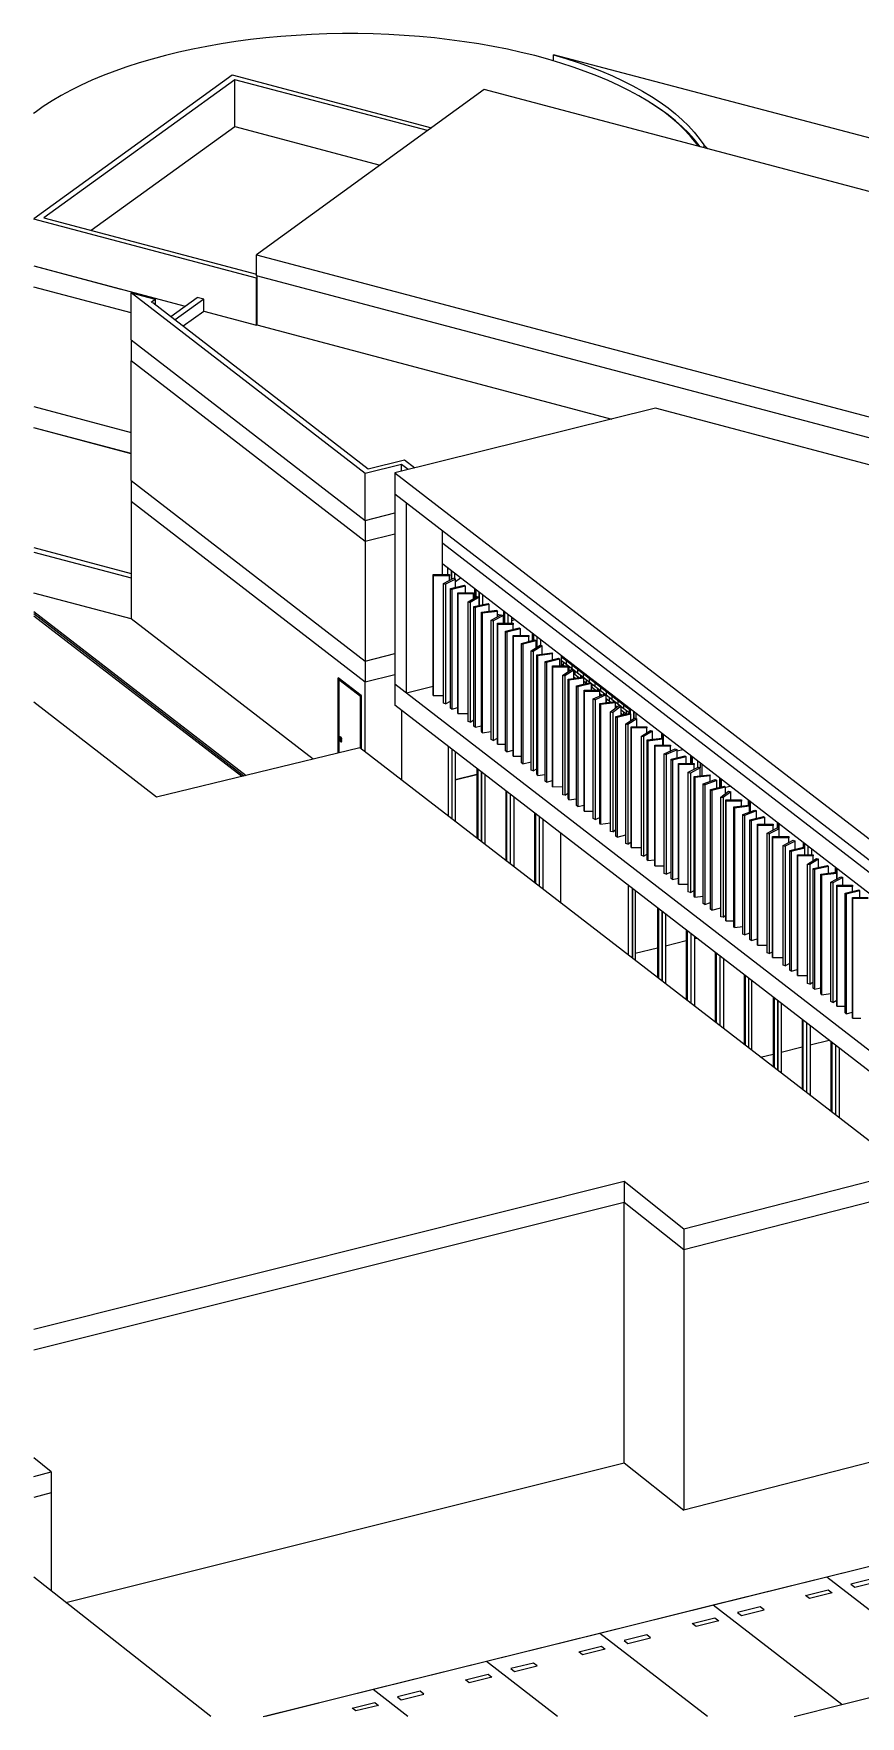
# Model space of a CAD drawing. Header units: metres. Extents: x 40 to 358, y -13 to 19.
# Drawn here: x 40.35 to 56.21, y -13.27 to 18.99 of the extents above; entities that cross this region are included whole.
import ezdxf

# ---------------------------------------------------------------- set-up
doc = ezdxf.new("R2010")
doc.units = ezdxf.units.M
for name, color, linetype, lineweight in [('A-BRND', 11, 'Continuous', 5), ('A-MURO', 113, 'Continuous', 9), ('A-MURO-ACHU', 111, 'Continuous', 9), ('A-PISO', 51, 'Continuous', 9), ('A-PUER', 31, 'Continuous', 5), ('A-PUER-MARC', 31, 'Continuous', 5), ('A-VENT-CORT', 52, 'Continuous', 5), ('A-VENT-CORT-MARC', 51, 'Continuous', 5), ('C-PARQ', 70, 'Continuous', 5)]:
    doc.layers.add(name, color=color, linetype=linetype, lineweight=lineweight)
pattern_1 = [(322.346, (50.516, 4.733), (-8.3e-05, 0.0670074), []), (90, (50.516, 4.733), (-0.055, 0.11), [0.067, -0.067])]

# ---------------------------------------------------------------- blocks, each defined once
blk = doc.blocks.new('Puerta-Batiente-HojaLisa - 800x2200-1043135-Axonometria')
at = {"layer": 'A-PUER'}
blk.add_line((53.621, 4.54), (53.709, 4.562), dxfattribs=at)
at = {"layer": 'A-PUER-MARC'}
for p, q in [((53.089, 4.921), (53.089, 5.041)), ((53.139, 5.003), (53.139, 4.913)), ((53.173, 4.765), (53.173, 4.976))]:
    blk.add_line(p, q, dxfattribs=at)
blk = doc.blocks.new('Panel de sistema - Vidrio-10-V1-Axonometria')
at = {"layer": 'A-VENT-CORT'}
for p, q in [((51.835, 2.602), (51.835, 1.265)), ((51.843, 1.258), (51.843, 2.595))]:
    blk.add_line(p, q, dxfattribs=at)
blk = doc.blocks.new('Panel de sistema - Vidrio-10-V2-Axonometria')
at = {"layer": 'A-VENT-CORT'}
for p, q in [((52.402, 2.164), (52.402, 0.827)), ((52.411, 0.82), (52.411, 2.157))]:
    blk.add_line(p, q, dxfattribs=at)
blk = doc.blocks.new('Panel de sistema - Vidrio-10-V3-Axonometria')
at = {"layer": 'A-VENT-CORT'}
blk.add_line((54.066, 0.88), (54.066, -0.457), dxfattribs=at)
blk = doc.blocks.new('Panel de sistema - Vidrio-10-V7-Axonometria')
at = {"layer": 'A-VENT-CORT'}
for p, q in [((55.756, 2.984), (55.756, 2.89)), ((55.764, 2.788), (55.764, 2.977))]:
    blk.add_line(p, q, dxfattribs=at)
blk = doc.blocks.new('Panel de sistema - Vidrio-10-V8-Axonometria')
at = {"layer": 'A-VENT-CORT'}
for p, q in [((55.201, 3.412), (55.201, 3.245)), ((55.21, 3.245), (55.21, 3.405)), ((55.731, 2.91), (55.731, 3.003)), ((55.74, 2.996), (55.74, 2.911))]:
    blk.add_line(p, q, dxfattribs=at)
blk = doc.blocks.new('Panel de sistema - Vidrio-10-V9-Axonometria')
at = {"layer": 'A-VENT-CORT'}
for p, q in [((54.646, 3.84), (54.646, 3.748)), ((54.655, 3.594), (54.655, 3.833))]:
    blk.add_line(p, q, dxfattribs=at)
blk = doc.blocks.new('Panel de sistema - Vidrio-10-V10-Axonometria')
at = {"layer": 'A-VENT-CORT'}
for p, q in [((54.091, 4.268), (54.091, 4.07)), ((54.1, 4.073), (54.1, 4.261)), ((54.621, 3.757), (54.621, 3.859)), ((54.63, 3.852), (54.63, 3.753))]:
    blk.add_line(p, q, dxfattribs=at)
blk = doc.blocks.new('Panel de sistema - Vidrio-10-V11-Axonometria')
at = {"layer": 'A-VENT-CORT'}
for p, q in [((53.536, 4.696), (53.536, 4.547)), ((53.545, 4.549), (53.545, 4.689)), ((54.066, 4.197), (54.066, 4.287)), ((54.075, 4.28), (54.075, 4.188))]:
    blk.add_line(p, q, dxfattribs=at)
blk = doc.blocks.new('Panel de sistema - Vidrio-10-V12-Axonometria')
at = {"layer": 'A-VENT-CORT'}
for p, q in [((52.981, 5.124), (52.981, 4.998)), ((52.99, 4.998), (52.99, 5.117)), ((53.512, 4.541), (53.512, 4.715)), ((53.52, 4.708), (53.52, 4.543))]:
    blk.add_line(p, q, dxfattribs=at)
blk = doc.blocks.new('Panel de sistema - Vidrio-10-V13-Axonometria')
at = {"layer": 'A-VENT-CORT'}
for p, q in [((52.426, 5.552), (52.426, 5.348)), ((52.435, 5.348), (52.435, 5.546)), ((52.957, 4.998), (52.957, 5.141)), ((52.965, 5.137), (52.965, 4.998))]:
    blk.add_line(p, q, dxfattribs=at)
blk = doc.blocks.new('Panel de sistema - Vidrio-10-V14-Axonometria')
at = {"layer": 'A-VENT-CORT'}
for p, q in [((51.859, 5.99), (51.859, 5.852)), ((51.868, 5.857), (51.868, 5.983)), ((52.402, 5.481), (52.402, 5.571)), ((52.411, 5.565), (52.411, 5.476))]:
    blk.add_line(p, q, dxfattribs=at)
blk = doc.blocks.new('Panel de sistema - Vidrio-10-V15-Axonometria')
at = {"layer": 'A-VENT-CORT'}
for p, q in [((50.002, 7.423), (50.002, 7.225)), ((50.01, 7.231), (50.01, 7.417))]:
    blk.add_line(p, q, dxfattribs=at)
blk = doc.blocks.new('Panel de sistema - Vidrio-10-V16-Axonometria')
at = {"layer": 'A-VENT-CORT'}
for p, q in [((49.447, 7.851), (49.447, 7.684)), ((49.456, 7.684), (49.456, 7.845))]:
    blk.add_line(p, q, dxfattribs=at)
blk = doc.blocks.new('Panel de sistema - Vidrio-10-V17-Axonometria')
at = {"layer": 'A-VENT-CORT'}
for p, q in [((48.892, 8.28), (48.892, 8.19)), ((48.901, 8.027), (48.901, 8.273))]:
    blk.add_line(p, q, dxfattribs=at)
blk = doc.blocks.new('Panel de sistema - Vidrio-10-1542333-Axonometria')
at = {"layer": 'A-VENT-CORT'}
for p, q in [((48.362, 8.689), (48.362, 8.523)), ((48.37, 8.528), (48.37, 8.682))]:
    blk.add_line(p, q, dxfattribs=at)
blk = doc.blocks.new('Railing - 25-1046997-Axonometria')
at = {"layer": 'A-BRND'}
for p, q in [((48.428, 8.624), (48.428, 8.637)), ((48.437, 8.631), (48.428, 8.624))]:
    blk.add_line(p, q, dxfattribs=at)
blk = doc.blocks.new('Railing - Railing-1175595-Axonometria')
blk.add_blockref('Railing - 25-1046997-Axonometria', (0, 0))
blk = doc.blocks.new('Parqueadero-Sencillo - 2500x5000-Residentes-1254317-Axonometria')
at = {"layer": 'C-PARQ'}
for p, q in [((46.865, -12.761), (44.799, -13.274)), ((47.528, -13.274), (46.865, -12.761)), ((46.459, -13.114), (46.894, -13.006)), ((46.533, -13.171), (46.459, -13.114)), ((46.968, -13.063), (46.533, -13.171)), ((46.894, -13.006), (46.968, -13.063))]:
    blk.add_line(p, q, dxfattribs=at)
blk = doc.blocks.new('Parqueadero-Sencillo - 2500x5000-Residentes-V104-Axonometria')
at = {"layer": 'C-PARQ'}
for p, q in [((49.039, -12.222), (46.865, -12.761)), ((50.402, -13.274), (49.039, -12.222)), ((48.633, -12.574), (49.068, -12.466)), ((48.707, -12.631), (48.633, -12.574)), ((49.142, -12.523), (48.707, -12.631)), ((49.068, -12.466), (49.142, -12.523)), ((47.528, -13.274), (46.865, -12.761)), ((47.764, -12.79), (47.329, -12.898)), ((47.329, -12.898), (47.403, -12.955)), ((47.403, -12.955), (47.838, -12.847)), ((47.838, -12.847), (47.764, -12.79))]:
    blk.add_line(p, q, dxfattribs=at)
blk = doc.blocks.new('Parqueadero-Sencillo - 2500x5000-Residentes-V105-Axonometria')
at = {"layer": 'C-PARQ'}
for p, q in [((51.214, -11.683), (49.039, -12.222)), ((50.808, -12.035), (51.243, -11.927)), ((53.276, -13.274), (51.214, -11.683)), ((51.243, -11.927), (51.317, -11.984)), ((50.402, -13.274), (49.039, -12.222)), ((49.938, -12.251), (49.503, -12.358)), ((50.012, -12.308), (49.938, -12.251)), ((50.882, -12.092), (50.808, -12.035)), ((51.317, -11.984), (50.882, -12.092)), ((49.503, -12.358), (49.577, -12.415)), ((49.577, -12.415), (50.012, -12.308))]:
    blk.add_line(p, q, dxfattribs=at)
blk = doc.blocks.new('Parqueadero-Sencillo - 2500x5000-Residentes-V106-Axonometria')
at = {"layer": 'C-PARQ'}
for p, q in [((53.389, -11.143), (51.214, -11.683)), ((55.855, -13.046), (53.389, -11.143)), ((52.983, -11.495), (53.418, -11.387)), ((53.057, -11.552), (52.983, -11.495)), ((53.492, -11.445), (53.057, -11.552)), ((53.418, -11.387), (53.492, -11.445)), ((53.276, -13.274), (51.214, -11.683)), ((52.113, -11.711), (51.678, -11.819)), ((51.678, -11.819), (51.752, -11.876)), ((51.752, -11.876), (52.187, -11.768)), ((52.187, -11.768), (52.113, -11.711)), ((54.937, -13.274), (55.855, -13.046))]:
    blk.add_line(p, q, dxfattribs=at)
blk = doc.blocks.new('Parqueadero-Sencillo - 2500x5000-Residentes-V107-Axonometria')
at = {"layer": 'C-PARQ'}
for p, q in [((55.564, -10.604), (53.389, -11.143)), ((58.03, -12.507), (55.564, -10.604)), ((55.158, -10.956), (55.593, -10.848)), ((55.232, -11.013), (55.158, -10.956)), ((55.667, -10.905), (55.232, -11.013)), ((55.593, -10.848), (55.667, -10.905)), ((55.855, -13.046), (53.389, -11.143)), ((54.288, -11.172), (53.853, -11.28)), ((53.853, -11.28), (53.927, -11.337)), ((53.927, -11.337), (54.362, -11.229)), ((54.362, -11.229), (54.288, -11.172)), ((55.855, -13.046), (58.03, -12.507))]:
    blk.add_line(p, q, dxfattribs=at)
blk = doc.blocks.new('Parqueadero-Sencillo - 2500x5000-Residentes-V108-Axonometria')
at = {"layer": 'C-PARQ'}
for p, q in [((57.738, -10.064), (55.564, -10.604)), ((57.333, -10.416), (57.767, -10.309)), ((60.199, -11.963), (57.738, -10.064)), ((57.767, -10.309), (57.841, -10.366)), ((58.03, -12.507), (55.564, -10.604)), ((56.463, -10.632), (56.028, -10.74)), ((56.537, -10.689), (56.463, -10.632)), ((57.407, -10.474), (57.333, -10.416)), ((57.841, -10.366), (57.407, -10.474)), ((56.028, -10.74), (56.102, -10.797)), ((56.102, -10.797), (56.537, -10.689)), ((58.03, -12.507), (60.204, -11.967))]:
    blk.add_line(p, q, dxfattribs=at)
blk = doc.blocks.new('Montante rectangular - 50x150-1351317-Axonometria')
at = {"layer": 'A-VENT-CORT-MARC'}
for p, q in [((48.806, 8.346), (48.806, 8.168)), ((48.831, 8.327), (48.831, 8.184)), ((48.962, 8.226), (48.962, 8.039))]:
    blk.add_line(p, q, dxfattribs=at)
blk = doc.blocks.new('Montante rectangular - 50x150-V160-Axonometria')
at = {"layer": 'A-VENT-CORT-MARC'}
for p, q in [((49.361, 7.917), (49.361, 7.684)), ((49.386, 7.898), (49.386, 7.684)), ((49.516, 7.798), (49.516, 7.684))]:
    blk.add_line(p, q, dxfattribs=at)
blk = doc.blocks.new('Montante rectangular - 50x150-V161-Axonometria')
at = {"layer": 'A-VENT-CORT-MARC'}
for p, q in [((49.916, 7.489), (49.916, 7.352)), ((49.941, 7.47), (49.941, 7.358)), ((50.071, 7.37), (50.071, 7.265))]:
    blk.add_line(p, q, dxfattribs=at)
blk = doc.blocks.new('Montante rectangular - 50x150-1633746-Axonometria')
at = {"layer": 'A-VENT-CORT-MARC'}
for p, q in [((48.851, 4.904), (48.851, 3.567)), ((48.876, 3.547), (48.876, 4.885)), ((49.007, 4.784), (49.007, 3.447))]:
    blk.add_line(p, q, dxfattribs=at)
blk = doc.blocks.new('Montante rectangular - 50x150-V162-Axonometria')
at = {"layer": 'A-VENT-CORT-MARC'}
for p, q in [((55.115, 3.478), (55.14, 3.459)), ((55.115, 3.478), (55.115, 3.391)), ((55.14, 3.459), (55.14, 3.376)), ((55.27, 3.358), (55.27, 3.245))]:
    blk.add_line(p, q, dxfattribs=at)
blk = doc.blocks.new('Montante rectangular - 50x150-V163-Axonometria')
at = {"layer": 'A-VENT-CORT-MARC'}
for p, q in [((53.981, 0.946), (53.981, -0.391)), ((54.006, -0.41), (54.006, 0.927))]:
    blk.add_line(p, q, dxfattribs=at)
blk = doc.blocks.new('Panel de sistema - Vidrio-10-1633763-Axonometria')
at = {"layer": 'A-VENT-CORT'}
for p, q in [((50.047, 3.981), (50.047, 2.644)), ((50.055, 2.638), (50.055, 3.975))]:
    blk.add_line(p, q, dxfattribs=at)
blk = doc.blocks.new('Puerta-Batiente-HojaLisa - 900x2200-V208-Axonometria')
at = {"layer": 'A-PUER'}
for p, q in [((46.206, 6.605), (46.206, 5.466)), ((46.622, 6.284), (46.206, 6.605)), ((46.622, 5.287), (46.622, 6.284)), ((46.206, 5.451), (46.206, 5.2))]:
    blk.add_line(p, q, dxfattribs=at)
at = {"layer": 'A-PUER-MARC'}
for p, q in [((46.192, 6.641), (46.192, 5.197)), ((46.636, 6.298), (46.192, 6.641)), ((46.206, 5.466), (46.206, 6.605)), ((46.206, 6.605), (46.622, 6.284)), ((46.622, 6.284), (46.622, 5.287)), ((46.636, 5.276), (46.636, 6.298)), ((46.206, 5.2), (46.206, 5.451))]:
    blk.add_line(p, q, dxfattribs=at)
blk = doc.blocks.new('Manija-Horizontal-SinCerradura - 120-V209-Axonometria')
at = {"layer": 'A-PUER'}
for p, q in [((46.232, 5.487), (46.206, 5.48)), ((46.234, 5.508), (46.227, 5.506)), ((46.196, 5.454), (46.248, 5.414)), ((46.261, 5.43), (46.209, 5.47)), ((46.212, 5.461), (46.237, 5.467)), ((46.242, 5.448), (46.249, 5.45))]:
    blk.add_line(p, q, dxfattribs=at)
for points in [[(46.249, 5.466, 0), (46.249, 5.473, 0), (46.247, 5.481, 0), (46.245, 5.488, 0), (46.242, 5.495, 0), (46.238, 5.5, 0), (46.234, 5.504, 0), (46.231, 5.506, 0), (46.227, 5.506, 0), (46.224, 5.504, 0), (46.222, 5.5, 0), (46.22, 5.495, 0), (46.22, 5.488, 0)], [(46.22, 5.488, 0), (46.22, 5.481, 0), (46.222, 5.473, 0), (46.224, 5.466, 0), (46.227, 5.459, 0), (46.231, 5.454, 0), (46.234, 5.45, 0), (46.238, 5.448, 0), (46.242, 5.448, 0), (46.245, 5.45, 0), (46.247, 5.454, 0), (46.249, 5.459, 0), (46.249, 5.466, 0)], [(46.229, 5.481, 0), (46.23, 5.483, 0), (46.23, 5.485, 0), (46.231, 5.486, 0), (46.232, 5.487, 0), (46.233, 5.487, 0), (46.234, 5.486, 0), (46.236, 5.485, 0), (46.237, 5.483, 0), (46.238, 5.481, 0), (46.239, 5.478, 0), (46.239, 5.476, 0), (46.239, 5.473, 0)], [(46.231, 5.506, 0), (46.234, 5.508, 0), (46.237, 5.508, 0), (46.241, 5.506, 0), (46.245, 5.502, 0), (46.249, 5.496, 0), (46.252, 5.49, 0), (46.254, 5.482, 0), (46.256, 5.475, 0), (46.256, 5.467, 0)], [(46.191, 5.465, 0), (46.191, 5.466, 0), (46.191, 5.467, 0), (46.191, 5.468, 0), (46.191, 5.469, 0), (46.192, 5.47, 0), (46.192, 5.471, 0), (46.193, 5.472, 0), (46.193, 5.473, 0), (46.194, 5.474, 0), (46.195, 5.474, 0), (46.195, 5.475, 0), (46.196, 5.476, 0), (46.197, 5.476, 0), (46.197, 5.477, 0), (46.198, 5.477, 0), (46.199, 5.477, 0), (46.199, 5.478, 0), (46.2, 5.478, 0), (46.201, 5.478, 0), (46.201, 5.479, 0), (46.202, 5.479, 0), (46.203, 5.479, 0), (46.203, 5.48, 0), (46.204, 5.48, 0), (46.205, 5.48, 0), (46.206, 5.48, 0), (46.206, 5.48, 0)], [(46.191, 5.465, 0), (46.191, 5.464, 0), (46.191, 5.463, 0), (46.191, 5.461, 0), (46.191, 5.46, 0), (46.192, 5.459, 0), (46.192, 5.458, 0), (46.193, 5.458, 0), (46.193, 5.457, 0), (46.194, 5.456, 0), (46.195, 5.455, 0), (46.195, 5.455, 0), (46.196, 5.454, 0), (46.196, 5.454, 0)], [(46.239, 5.473, 0), (46.239, 5.471, 0), (46.239, 5.469, 0), (46.238, 5.468, 0), (46.237, 5.467, 0), (46.236, 5.467, 0), (46.234, 5.468, 0), (46.233, 5.469, 0), (46.232, 5.471, 0), (46.231, 5.473, 0), (46.23, 5.476, 0), (46.23, 5.478, 0), (46.229, 5.481, 0)], [(46.256, 5.467, 0), (46.256, 5.461, 0), (46.254, 5.455, 0), (46.252, 5.452, 0), (46.249, 5.45, 0), (46.245, 5.45, 0)], [(46.263, 5.424, 0), (46.263, 5.426, 0), (46.262, 5.428, 0), (46.261, 5.43, 0), (46.259, 5.431, 0), (46.257, 5.431, 0), (46.254, 5.431, 0), (46.252, 5.43, 0), (46.25, 5.428, 0), (46.248, 5.427, 0), (46.247, 5.424, 0), (46.246, 5.422, 0), (46.246, 5.42, 0)], [(46.246, 5.42, 0), (46.246, 5.417, 0), (46.247, 5.415, 0), (46.248, 5.414, 0), (46.25, 5.413, 0), (46.252, 5.412, 0), (46.254, 5.413, 0), (46.257, 5.414, 0), (46.259, 5.415, 0), (46.261, 5.417, 0), (46.262, 5.419, 0), (46.263, 5.421, 0), (46.263, 5.424, 0)]]:
    blk.add_polyline3d(points, dxfattribs=at)

msp = doc.modelspace()

# ---------------------------------------------------------------- hatches: boundary and pattern name
at = {"layer": 'A-MURO-ACHU', "lineweight": 5}
h = msp.add_hatch(dxfattribs=at)
h.set_pattern_fill('FP_1', color=256, style=0, pattern_type=2)
h.set_pattern_definition(pattern_1)
h.paths.add_polyline_path([(50.479, 6.867), (50.553, 6.867), (50.553, 6.998), (50.479, 7.055), (50.479, 6.867)], flags=0)
h = msp.add_hatch(dxfattribs=at)
h.set_pattern_fill('FP_1', color=256, style=0, pattern_type=2)
h.set_pattern_definition(pattern_1)
h.paths.add_polyline_path([(51.618, 5.922), (51.781, 5.964), (51.798, 5.951), (51.798, 6.037), (50.553, 6.998), (50.553, 6.867), (50.605, 6.867), (50.605, 6.757), (50.671, 6.799), (50.712, 6.786), (50.712, 6.628), (50.895, 6.65), (50.908, 6.629), (50.908, 6.518), (51.025, 6.548), (51.05, 6.529), (51.05, 6.399), (51.209, 6.4), (51.209, 6.287), (51.298, 6.326), (51.334, 6.311), (51.339, 6.164), (51.5, 6.183), (51.513, 6.162), (51.513, 6.06), (51.575, 6.108), (51.618, 6.097), (51.618, 5.945)], flags=0)

# ---------------------------------------------------------------- linework, layer by layer
at = {"layer": 'A-MURO'}
for p, q in [((40.352, 15.446), (44.158, 18.198)), ((44.209, 18.107), (40.547, 15.46)), ((44.158, 18.198), (47.983, 17.186)), ((44.209, 17.208), (44.209, 18.107)), ((47.906, 17.13), (44.209, 18.107)), ((41.457, 15.219), (44.209, 17.208)), ((44.209, 17.208), (46.998, 16.471)), ((44.629, 14.302), (40.352, 15.435)), ((40.547, 15.46), (44.629, 14.379)), ((40.352, 14.536), (43.257, 13.766)), ((44.629, 13.403), (44.629, 14.302)), ((44.63, 14.347), (44.63, 13.404)), ((42.223, 13.12), (42.223, 14.019)), ((42.223, 14.019), (42.682, 13.898)), ((46.71, 10.558), (42.223, 14.019)), ((42.605, 13.842), (42.682, 13.898)), ((42.682, 13.898), (42.682, 13.798)), ((42.982, 13.567), (43.485, 13.931)), ((43.613, 13.897), (43.067, 13.502)), ((43.613, 13.897), (43.485, 13.931)), ((43.613, 13.672), (43.613, 13.897)), ((42.637, 13.833), (42.605, 13.842)), ((42.637, 13.833), (46.766, 10.647)), ((43.217, 13.386), (43.613, 13.672)), ((43.613, 13.672), (44.629, 13.403)), ((44.63, 13.404), (44.629, 13.403)), ((44.63, 13.404), (51.444, 11.6)), ((42.223, 13.12), (46.71, 9.658)), ((46.71, 9.254), (42.223, 12.715)), ((42.223, 10.422), (42.223, 12.715)), ((40.352, 11.838), (42.223, 11.343)), ((42.223, 10.934), (40.352, 11.43)), ((47.406, 10.73), (46.71, 10.558)), ((46.766, 10.647), (47.462, 10.82)), ((47.406, 10.598), (47.406, 10.73)), ((47.535, 10.63), (47.406, 10.73)), ((47.462, 10.82), (47.665, 10.663)), ((42.223, 10.422), (46.71, 6.961)), ((46.71, 9.658), (46.71, 10.558)), ((42.223, 10.018), (42.223, 7.77)), ((46.71, 6.556), (42.223, 10.018)), ((47.28, 10.163), (47.28, 6.521)), ((46.71, 9.658), (47.28, 9.8)), ((47.502, 6.349), (47.502, 9.991)), ((47.28, 9.395), (46.71, 9.254)), ((48.197, 8.618), (48.197, 9.455)), ((40.352, 9.137), (42.223, 8.641)), ((46.71, 9.254), (46.71, 6.961)), ((48.297, 8.618), (48.297, 8.739)), ((48.016, 8.617), (48.33, 8.618)), ((48.016, 6.324), (48.016, 8.617)), ((48.016, 8.617), (48.017, 8.595)), ((48.33, 8.596), (48.017, 8.595)), ((48.017, 8.595), (48.017, 6.302)), ((48.216, 8.446), (48.408, 8.547)), ((48.216, 6.153), (48.216, 8.446)), ((48.216, 8.446), (48.254, 8.432)), ((48.446, 8.533), (48.254, 8.432)), ((48.254, 8.432), (48.254, 6.139)), ((48.33, 8.618), (48.33, 8.596)), ((48.33, 8.506), (48.33, 8.596)), ((48.347, 8.351), (48.608, 8.416)), ((48.633, 8.397), (48.372, 8.332)), ((48.408, 8.547), (48.446, 8.533)), ((48.427, 8.638), (48.427, 8.54)), ((48.446, 8.376), (48.446, 8.533)), ((48.608, 8.416), (48.633, 8.397)), ((48.633, 8.268), (48.633, 8.397)), ((48.347, 6.058), (48.347, 8.351)), ((48.347, 8.351), (48.372, 8.332)), ((48.372, 8.332), (48.372, 6.039)), ((48.491, 5.975), (48.491, 8.268)), ((48.491, 8.268), (48.791, 8.268)), ((48.491, 8.268), (48.491, 8.246)), ((48.791, 8.246), (48.491, 8.246)), ((48.491, 8.246), (48.491, 5.953)), ((48.686, 8.093), (48.857, 8.2)), ((48.686, 5.8), (48.686, 8.093)), ((48.686, 8.093), (48.727, 8.08)), ((48.898, 8.188), (48.727, 8.08)), ((48.727, 8.08), (48.727, 5.787)), ((48.791, 8.268), (48.791, 8.246)), ((48.791, 8.159), (48.791, 8.246)), ((48.857, 8.2), (48.898, 8.188)), ((48.898, 8.026), (48.898, 8.188)), ((48.797, 8.005), (49.068, 8.061)), ((48.797, 5.712), (48.797, 8.005)), ((48.797, 8.005), (48.818, 7.986)), ((49.09, 8.042), (48.818, 7.986)), ((48.818, 7.986), (48.818, 5.693)), ((48.943, 7.9), (49.233, 7.934)), ((48.943, 5.607), (48.943, 7.9)), ((48.943, 7.9), (48.956, 7.879)), ((49.246, 7.913), (48.956, 7.879)), ((48.956, 7.879), (48.956, 5.586)), ((49.068, 8.061), (49.09, 8.042)), ((49.09, 7.917), (49.09, 8.042)), ((49.13, 7.746), (49.322, 7.847)), ((49.13, 5.453), (49.13, 7.746)), ((49.13, 7.746), (49.169, 7.732)), ((49.361, 7.833), (49.169, 7.732)), ((49.233, 7.934), (49.246, 7.913)), ((49.246, 7.807), (49.246, 7.913)), ((49.322, 7.847), (49.361, 7.833)), ((49.361, 7.684), (49.361, 7.833)), ((49.169, 7.732), (49.169, 5.439)), ((49.247, 5.391), (49.247, 7.684)), ((49.247, 7.684), (49.547, 7.684)), ((49.247, 7.684), (49.247, 7.662)), ((49.547, 7.662), (49.247, 7.662)), ((49.247, 7.662), (49.247, 5.369)), ((49.405, 7.533), (49.666, 7.598)), ((49.405, 5.24), (49.405, 7.533)), ((49.405, 7.533), (49.43, 7.514)), ((49.691, 7.579), (49.43, 7.514)), ((49.43, 7.514), (49.43, 5.221)), ((49.547, 7.684), (49.547, 7.662)), ((49.547, 7.569), (49.547, 7.662)), ((49.549, 7.45), (49.849, 7.451)), ((49.549, 5.157), (49.549, 7.45)), ((49.549, 7.45), (49.549, 7.428)), ((49.849, 7.429), (49.549, 7.428)), ((49.549, 7.428), (49.549, 5.135)), ((49.666, 7.598), (49.691, 7.579)), ((49.691, 7.45), (49.691, 7.579)), ((49.849, 7.451), (49.849, 7.429)), ((49.849, 7.335), (49.849, 7.429)), ((46.71, 6.961), (47.28, 7.102)), ((49.707, 7.3), (49.968, 7.365)), ((49.707, 5.007), (49.707, 7.3)), ((49.707, 7.3), (49.732, 7.281)), ((49.993, 7.346), (49.732, 7.281)), ((49.732, 7.281), (49.732, 4.988)), ((49.895, 7.158), (50.066, 7.266)), ((49.895, 4.865), (49.895, 7.158)), ((49.895, 7.158), (49.936, 7.146)), ((50.107, 7.254), (49.936, 7.146)), ((49.936, 7.146), (49.936, 4.853)), ((49.968, 7.365), (49.993, 7.346)), ((49.993, 7.22), (49.993, 7.346)), ((50.001, 7.082), (50.291, 7.117)), ((50.066, 7.266), (50.107, 7.254)), ((50.107, 7.095), (50.107, 7.254)), ((50.291, 7.117), (50.304, 7.096)), ((50.001, 4.789), (50.001, 7.082)), ((50.001, 7.082), (50.014, 7.061)), ((50.304, 7.096), (50.014, 7.061)), ((50.014, 7.061), (50.014, 4.768)), ((50.161, 6.949), (50.421, 7.015)), ((50.161, 4.656), (50.161, 6.949)), ((50.161, 6.949), (50.187, 6.93)), ((50.446, 6.996), (50.187, 6.93)), ((50.187, 6.93), (50.187, 4.637)), ((50.304, 6.985), (50.304, 7.096)), ((50.305, 6.866), (50.605, 6.867)), ((50.305, 4.573), (50.305, 6.866)), ((50.305, 6.866), (50.305, 6.844)), ((50.605, 6.845), (50.305, 6.844)), ((50.305, 6.844), (50.305, 4.551)), ((50.421, 7.015), (50.446, 6.996)), ((50.446, 6.866), (50.446, 6.996)), ((50.479, 6.867), (50.479, 7.055)), ((50.5, 6.691), (50.671, 6.799)), ((50.712, 6.786), (50.541, 6.679)), ((50.605, 6.867), (50.605, 6.845)), ((50.605, 6.757), (50.605, 6.845)), ((50.671, 6.799), (50.712, 6.786)), ((50.712, 6.628), (50.712, 6.786)), ((46.192, 5.197), (46.192, 6.641)), ((46.192, 6.641), (46.636, 6.298)), ((47.28, 6.697), (46.71, 6.556)), ((46.71, 5.219), (46.71, 6.556)), ((47.502, 6.349), (48.017, 6.477)), ((50.5, 4.398), (50.5, 6.691)), ((50.5, 6.691), (50.541, 6.679)), ((50.541, 6.679), (50.541, 4.386)), ((50.606, 6.615), (50.895, 6.65)), ((50.606, 4.322), (50.606, 6.615)), ((50.606, 6.615), (50.619, 6.594)), ((50.908, 6.629), (50.619, 6.594)), ((50.619, 6.594), (50.619, 4.301)), ((50.766, 6.482), (51.025, 6.548)), ((50.766, 4.189), (50.766, 6.482)), ((50.766, 6.482), (50.791, 6.463)), ((51.05, 6.529), (50.791, 6.463)), ((50.791, 6.463), (50.791, 4.17)), ((50.895, 6.65), (50.908, 6.629)), ((50.908, 6.518), (50.908, 6.629)), ((51.025, 6.548), (51.05, 6.529)), ((51.05, 6.399), (51.05, 6.529)), ((46.636, 6.298), (46.636, 5.276)), ((48.017, 6.302), (48.016, 6.324)), ((48.017, 6.302), (48.216, 6.303)), ((48.254, 6.139), (48.216, 6.153)), ((48.254, 6.139), (48.347, 6.188)), ((50.909, 6.399), (51.209, 6.4)), ((50.909, 4.106), (50.909, 6.399)), ((50.909, 6.399), (50.909, 6.377)), ((51.209, 6.378), (50.909, 6.377)), ((50.909, 6.377), (50.909, 4.084)), ((51.087, 6.233), (51.298, 6.326)), ((51.087, 3.94), (51.087, 6.233)), ((51.087, 6.233), (51.123, 6.217)), ((51.334, 6.311), (51.123, 6.217)), ((51.123, 6.217), (51.123, 3.924)), ((51.209, 6.4), (51.209, 6.378)), ((51.209, 6.287), (51.209, 6.378)), ((51.21, 6.148), (51.5, 6.183)), ((51.21, 3.855), (51.21, 6.148)), ((51.21, 6.148), (51.223, 6.127)), ((51.513, 6.162), (51.223, 6.127)), ((51.298, 6.326), (51.334, 6.311)), ((51.334, 6.164), (51.334, 6.311)), ((51.5, 6.183), (51.513, 6.162)), ((51.513, 6.06), (51.513, 6.162)), ((47.406, 6.019), (47.406, 4.682)), ((48.372, 6.039), (48.347, 6.058)), ((48.372, 6.039), (48.491, 6.069)), ((48.491, 5.953), (48.491, 5.975)), ((48.491, 5.953), (48.686, 5.953)), ((48.727, 5.787), (48.797, 5.831)), ((51.223, 6.127), (51.223, 3.834)), ((51.417, 5.987), (51.575, 6.108)), ((51.417, 3.693), (51.417, 5.987)), ((51.417, 5.987), (51.46, 5.976)), ((51.618, 6.097), (51.46, 5.976)), ((51.46, 5.976), (51.46, 3.683)), ((51.522, 5.898), (51.781, 5.964)), ((51.522, 3.605), (51.522, 5.898)), ((51.522, 5.898), (51.547, 5.879)), ((51.806, 5.945), (51.547, 5.879)), ((51.547, 5.879), (51.547, 3.586)), ((51.575, 6.108), (51.618, 6.097)), ((51.618, 5.922), (51.618, 6.097)), ((51.709, 5.757), (51.88, 5.865)), ((51.921, 5.852), (51.75, 5.744)), ((51.781, 5.964), (51.806, 5.945)), ((51.798, 5.951), (51.798, 6.037)), ((51.806, 5.818), (51.806, 5.945)), ((51.88, 5.865), (51.921, 5.852)), ((51.903, 5.956), (51.903, 5.858)), ((51.921, 5.699), (51.921, 5.852)), ((48.727, 5.787), (48.686, 5.8)), ((48.818, 5.693), (48.797, 5.712)), ((48.818, 5.693), (48.943, 5.718)), ((48.956, 5.586), (48.943, 5.607)), ((48.956, 5.586), (49.13, 5.607)), ((51.709, 3.464), (51.709, 5.757)), ((51.709, 5.757), (51.75, 5.744)), ((51.75, 5.744), (51.75, 3.451)), ((51.816, 5.698), (52.116, 5.699)), ((51.816, 3.405), (51.816, 5.698)), ((51.816, 5.698), (51.816, 5.676)), ((52.116, 5.677), (51.816, 5.676)), ((51.816, 5.676), (51.816, 3.383)), ((52.011, 5.523), (52.182, 5.631)), ((52.011, 3.23), (52.011, 5.523)), ((52.011, 5.523), (52.052, 5.511)), ((52.223, 5.619), (52.052, 5.511)), ((52.052, 5.511), (52.052, 3.218)), ((52.116, 5.699), (52.116, 5.677)), ((52.116, 5.589), (52.116, 5.677)), ((52.182, 5.631), (52.223, 5.619)), ((52.223, 5.46), (52.223, 5.619)), ((48.309, 3.985), (48.309, 5.322)), ((48.439, 5.222), (48.439, 3.884)), ((49.169, 5.439), (49.13, 5.453)), ((49.169, 5.439), (49.247, 5.48)), ((49.247, 5.369), (49.247, 5.391)), ((49.247, 5.369), (49.405, 5.369)), ((49.43, 5.221), (49.405, 5.24)), ((49.43, 5.221), (49.549, 5.251)), ((52.117, 5.447), (52.407, 5.482)), ((52.117, 3.154), (52.117, 5.447)), ((52.117, 5.447), (52.13, 5.426)), ((52.42, 5.461), (52.13, 5.426)), ((52.13, 5.426), (52.13, 3.133)), ((52.27, 5.348), (52.57, 5.349)), ((52.27, 3.055), (52.27, 5.348)), ((52.27, 5.348), (52.27, 5.326)), ((52.57, 5.327), (52.27, 5.326)), ((52.27, 5.326), (52.27, 3.033)), ((52.407, 5.482), (52.42, 5.461)), ((52.42, 5.348), (52.42, 5.461)), ((52.447, 5.182), (52.659, 5.275)), ((52.447, 2.889), (52.447, 5.182)), ((52.447, 5.182), (52.483, 5.166)), ((52.694, 5.259), (52.483, 5.166)), ((52.483, 5.166), (52.483, 2.873)), ((52.57, 5.349), (52.57, 5.327)), ((52.57, 5.236), (52.57, 5.327)), ((52.659, 5.275), (52.694, 5.259)), ((52.694, 5.236), (52.802, 5.263)), ((52.694, 5.109), (52.694, 5.259)), ((49.549, 5.135), (49.549, 5.157)), ((49.549, 5.135), (49.707, 5.136)), ((49.732, 4.988), (49.707, 5.007)), ((49.732, 4.988), (49.895, 5.028)), ((49.936, 4.853), (49.895, 4.865)), ((49.936, 4.853), (50.001, 4.894)), ((52.579, 5.081), (52.84, 5.146)), ((52.579, 2.788), (52.579, 5.081)), ((52.579, 5.081), (52.604, 5.062)), ((52.865, 5.127), (52.604, 5.062)), ((52.604, 5.062), (52.604, 2.769)), ((52.723, 2.705), (52.723, 4.998)), ((52.723, 4.998), (53.023, 4.998)), ((52.723, 4.998), (52.723, 4.976)), ((53.023, 4.976), (52.723, 4.976)), ((52.723, 4.976), (52.723, 2.683)), ((52.84, 5.146), (52.865, 5.127)), ((52.865, 4.998), (52.865, 5.127)), ((52.909, 4.827), (53.101, 4.928)), ((53.139, 4.914), (52.948, 4.813)), ((53.023, 4.998), (53.023, 4.976)), ((53.023, 4.887), (53.023, 4.976)), ((53.101, 4.928), (53.139, 4.914)), ((53.139, 4.76), (53.139, 4.914)), ((48.439, 4.692), (48.851, 4.794)), ((50.014, 4.768), (50.001, 4.789)), ((50.014, 4.768), (50.161, 4.786)), ((50.187, 4.637), (50.161, 4.656)), ((50.187, 4.637), (50.305, 4.667)), ((50.305, 4.551), (50.305, 4.573)), ((50.305, 4.551), (50.5, 4.552)), ((52.909, 2.534), (52.909, 4.827)), ((52.909, 4.827), (52.948, 4.813)), ((52.948, 4.813), (52.948, 2.52)), ((53.024, 4.747), (53.314, 4.781)), ((53.024, 2.454), (53.024, 4.747)), ((53.024, 4.747), (53.037, 4.726)), ((53.327, 4.76), (53.037, 4.726)), ((53.037, 4.726), (53.037, 2.433)), ((53.196, 4.603), (53.425, 4.687)), ((53.196, 2.31), (53.196, 4.603)), ((53.196, 4.603), (53.228, 4.586)), ((53.457, 4.671), (53.228, 4.586)), ((53.228, 4.586), (53.228, 2.293)), ((53.314, 4.781), (53.327, 4.76)), ((53.327, 4.651), (53.327, 4.76)), ((53.335, 4.497), (53.596, 4.562)), ((53.621, 4.543), (53.359, 4.478)), ((53.425, 4.687), (53.457, 4.671)), ((53.457, 4.527), (53.457, 4.671)), ((53.596, 4.562), (53.621, 4.543)), ((53.621, 4.419), (53.621, 4.543)), ((50.541, 4.386), (50.5, 4.398)), ((50.541, 4.386), (50.606, 4.426)), ((50.619, 4.301), (50.606, 4.322)), ((50.619, 4.301), (50.766, 4.319)), ((50.791, 4.17), (50.909, 4.2)), ((53.335, 2.204), (53.335, 4.497)), ((53.335, 4.497), (53.359, 4.478)), ((53.359, 4.478), (53.359, 2.185)), ((53.533, 4.352), (53.682, 4.465)), ((53.533, 2.058), (53.533, 4.352)), ((53.533, 4.352), (53.576, 4.341)), ((53.725, 4.455), (53.576, 4.341)), ((53.576, 4.341), (53.576, 2.048)), ((53.63, 2.004), (53.63, 4.297)), ((53.63, 4.297), (53.93, 4.297)), ((53.63, 4.297), (53.63, 4.275)), ((53.93, 4.276), (53.63, 4.275)), ((53.63, 4.275), (53.63, 1.982)), ((53.682, 4.465), (53.725, 4.455)), ((53.725, 4.297), (53.725, 4.455)), ((53.78, 4.163), (54.069, 4.197)), ((53.93, 4.297), (53.93, 4.276)), ((53.93, 4.181), (53.93, 4.276)), ((54.069, 4.197), (54.082, 4.176)), ((50.791, 4.17), (50.766, 4.189)), ((50.909, 4.084), (50.909, 4.106)), ((50.909, 4.084), (51.087, 4.085)), ((51.123, 3.924), (51.087, 3.94)), ((51.123, 3.924), (51.21, 3.963)), ((53.78, 1.87), (53.78, 4.163)), ((53.78, 4.163), (53.793, 4.142)), ((54.082, 4.176), (53.793, 4.142)), ((53.793, 4.142), (53.793, 1.849)), ((53.953, 4.019), (54.182, 4.104)), ((53.953, 1.726), (53.953, 4.019)), ((53.953, 4.019), (53.985, 4.002)), ((54.214, 4.087), (53.985, 4.002)), ((53.985, 4.002), (53.985, 1.709)), ((54.082, 4.067), (54.082, 4.176)), ((54.091, 3.913), (54.352, 3.978)), ((54.091, 1.62), (54.091, 3.913)), ((54.091, 3.913), (54.115, 3.894)), ((54.376, 3.959), (54.115, 3.894)), ((54.115, 3.894), (54.115, 1.601)), ((54.182, 4.104), (54.214, 4.087)), ((54.214, 3.944), (54.214, 4.087)), ((54.352, 3.978), (54.376, 3.959)), ((54.376, 3.83), (54.376, 3.959)), ((50.466, 2.321), (50.466, 3.658)), ((51.223, 3.834), (51.21, 3.855)), ((51.223, 3.834), (51.417, 3.857)), ((51.46, 3.683), (51.417, 3.693)), ((51.46, 3.683), (51.522, 3.73)), ((51.547, 3.586), (51.522, 3.605)), ((51.547, 3.586), (51.709, 3.627)), ((54.234, 1.537), (54.234, 3.83)), ((54.234, 3.83), (54.534, 3.83)), ((54.234, 3.83), (54.235, 3.808)), ((54.535, 3.808), (54.235, 3.808)), ((54.235, 3.808), (54.235, 1.515)), ((54.421, 3.659), (54.612, 3.76)), ((54.421, 1.366), (54.421, 3.659)), ((54.421, 3.659), (54.459, 3.645)), ((54.651, 3.746), (54.459, 3.645)), ((54.459, 3.645), (54.459, 1.352)), ((54.527, 1.301), (54.527, 3.594)), ((54.527, 3.594), (54.84, 3.594)), ((54.527, 3.594), (54.527, 3.572)), ((54.84, 3.573), (54.527, 3.572)), ((54.527, 3.572), (54.527, 1.279)), ((54.534, 3.83), (54.535, 3.808)), ((54.535, 3.719), (54.535, 3.808)), ((54.612, 3.76), (54.651, 3.746)), ((54.651, 3.594), (54.651, 3.746)), ((54.84, 3.594), (54.84, 3.573)), ((54.84, 3.483), (54.84, 3.573)), ((51.75, 3.451), (51.709, 3.464)), ((51.75, 3.451), (51.816, 3.493)), ((51.816, 3.383), (51.816, 3.405)), ((51.816, 3.383), (52.011, 3.384)), ((52.052, 3.218), (52.011, 3.23)), ((52.052, 3.218), (52.117, 3.259)), ((54.726, 3.423), (54.918, 3.524)), ((54.726, 1.13), (54.726, 3.423)), ((54.726, 3.423), (54.765, 3.409)), ((54.957, 3.51), (54.765, 3.409)), ((54.765, 3.409), (54.765, 1.116)), ((54.857, 3.328), (55.118, 3.392)), ((54.857, 1.034), (54.857, 3.328)), ((54.857, 3.328), (54.882, 3.308)), ((55.143, 3.373), (54.882, 3.308)), ((54.882, 3.308), (54.882, 1.015)), ((54.918, 3.524), (54.957, 3.51)), ((54.957, 3.352), (54.957, 3.51)), ((55.001, 3.244), (55.301, 3.245)), ((55.001, 0.951), (55.001, 3.244)), ((55.001, 3.244), (55.002, 3.222)), ((55.118, 3.392), (55.143, 3.373)), ((55.143, 3.244), (55.143, 3.373)), ((55.301, 3.245), (55.302, 3.223)), ((52.13, 3.133), (52.117, 3.154)), ((52.13, 3.133), (52.27, 3.15)), ((52.27, 3.033), (52.27, 3.055)), ((52.27, 3.033), (52.447, 3.033)), ((52.483, 2.873), (52.579, 2.916)), ((55.302, 3.223), (55.002, 3.222)), ((55.002, 3.222), (55.002, 0.929)), ((55.197, 3.069), (55.368, 3.177)), ((55.197, 0.776), (55.197, 3.069)), ((55.197, 3.069), (55.238, 3.057)), ((55.409, 3.164), (55.238, 3.057)), ((55.238, 3.057), (55.238, 0.764)), ((55.302, 3.135), (55.302, 3.223)), ((55.307, 2.982), (55.579, 3.038)), ((55.307, 0.689), (55.307, 2.982)), ((55.307, 2.982), (55.329, 2.962)), ((55.6, 3.018), (55.329, 2.962)), ((55.329, 2.962), (55.329, 0.669)), ((55.368, 3.177), (55.409, 3.164)), ((55.409, 3.003), (55.409, 3.164)), ((55.454, 2.876), (55.743, 2.911)), ((55.579, 3.038), (55.6, 3.018)), ((55.6, 2.894), (55.6, 3.018)), ((55.743, 2.911), (55.756, 2.89)), ((51.761, 1.322), (51.761, 2.659)), ((52.483, 2.873), (52.447, 2.889)), ((52.604, 2.769), (52.579, 2.788)), ((52.604, 2.769), (52.723, 2.798)), ((52.723, 2.683), (52.723, 2.705)), ((52.723, 2.683), (52.909, 2.683)), ((55.454, 0.583), (55.454, 2.876)), ((55.454, 2.876), (55.467, 2.855)), ((55.756, 2.89), (55.467, 2.855)), ((55.467, 2.855), (55.467, 0.562)), ((55.641, 2.723), (55.833, 2.824)), ((55.641, 0.43), (55.641, 2.723)), ((55.641, 2.723), (55.679, 2.709)), ((55.871, 2.81), (55.679, 2.709)), ((55.679, 2.709), (55.679, 0.416)), ((55.756, 2.784), (55.756, 2.89)), ((55.757, 2.66), (56.057, 2.661)), ((55.757, 0.367), (55.757, 2.66)), ((55.757, 2.66), (55.757, 2.638)), ((56.057, 2.639), (55.757, 2.638)), ((55.757, 2.638), (55.757, 0.345)), ((55.833, 2.824), (55.871, 2.81)), ((55.871, 2.66), (55.871, 2.81)), ((56.057, 2.661), (56.057, 2.639)), ((56.057, 2.545), (56.057, 2.639)), ((51.891, 2.558), (51.891, 1.221)), ((52.948, 2.52), (52.909, 2.534)), ((52.948, 2.52), (53.024, 2.56)), ((53.037, 2.433), (53.024, 2.454)), ((53.037, 2.433), (53.196, 2.451)), ((53.228, 2.293), (53.196, 2.31)), ((53.228, 2.293), (53.335, 2.332)), ((55.915, 2.51), (56.177, 2.575)), ((55.915, 0.217), (55.915, 2.51)), ((55.915, 2.51), (55.94, 2.491)), ((56.201, 2.556), (55.94, 2.491)), ((55.94, 2.491), (55.94, 0.198)), ((56.059, 0.134), (56.059, 2.427)), ((56.059, 2.427), (56.359, 2.427)), ((56.059, 2.427), (56.06, 2.405)), ((56.36, 2.405), (56.06, 2.405)), ((56.06, 2.405), (56.06, 0.112)), ((56.177, 2.575), (56.201, 2.556)), ((56.201, 2.427), (56.201, 2.556)), ((53.359, 2.185), (53.335, 2.204)), ((53.359, 2.185), (53.533, 2.228)), ((53.576, 2.048), (53.533, 2.058)), ((53.576, 2.048), (53.63, 2.089)), ((53.63, 1.982), (53.63, 2.004)), ((53.63, 1.982), (53.78, 1.982)), ((53.026, 1.64), (53.068, 1.65)), ((53.793, 1.849), (53.78, 1.87)), ((53.793, 1.849), (53.953, 1.868)), ((53.985, 1.709), (53.953, 1.726)), ((53.985, 1.709), (54.091, 1.748)), ((54.115, 1.601), (54.091, 1.62)), ((54.115, 1.601), (54.235, 1.631)), ((51.891, 1.358), (52.316, 1.464)), ((52.471, 1.502), (52.871, 1.602)), ((54.235, 1.515), (54.234, 1.537)), ((54.235, 1.515), (54.421, 1.515)), ((54.459, 1.352), (54.421, 1.366)), ((54.459, 1.352), (54.527, 1.388)), ((54.527, 1.279), (54.527, 1.301)), ((54.527, 1.279), (54.726, 1.279)), ((54.765, 1.116), (54.726, 1.13)), ((54.765, 1.116), (54.857, 1.165)), ((54.882, 1.015), (54.857, 1.034)), ((54.882, 1.015), (55.002, 1.045)), ((54.12, 0.838), (54.12, -0.499)), ((55.002, 0.929), (55.001, 0.951)), ((55.002, 0.929), (55.197, 0.93)), ((55.238, 0.764), (55.197, 0.776)), ((55.238, 0.764), (55.307, 0.808)), ((55.329, 0.669), (55.307, 0.689)), ((55.329, 0.669), (55.454, 0.695)), ((55.467, 0.562), (55.454, 0.583)), ((55.467, 0.562), (55.641, 0.583)), ((55.679, 0.416), (55.641, 0.43)), ((55.679, 0.416), (55.757, 0.457)), ((55.757, 0.345), (55.757, 0.367)), ((55.757, 0.345), (55.915, 0.346)), ((55.94, 0.198), (55.915, 0.217)), ((55.94, 0.198), (56.06, 0.228)), ((56.06, 0.112), (56.059, 0.134)), ((56.06, 0.112), (56.218, 0.112)), ((55.246, -0.399), (55.608, -0.31)), ((54.296, -0.635), (54.536, -0.576)), ((54.691, -0.537), (55.091, -0.438)), ((51.678, -3.42), (40.352, -6.254)), ((52.826, -4.329), (51.678, -3.42)), ((51.678, -8.41), (51.678, -3.42)), ((52.826, -4.329), (52.826, -9.32)), ((40.969, -11.09), (51.678, -8.41)), ((51.678, -8.41), (52.826, -9.32)), ((40.687, -8.99), (40.352, -9.076)), ((40.687, -8.99), (40.687, -10.869))]:
    msp.add_line(p, q, dxfattribs=at)
at = {"layer": 'A-PISO'}
for p, q in [((86.091, 9.155), (50.32, 18.587)), ((50.32, 18.469), (50.32, 18.587)), ((48.993, 17.92), (44.629, 14.752)), ((93.812, 6.057), (48.993, 17.92)), ((53.206, 16.859), (53.282, 16.784)), ((53.206, 16.859), (53.206, 16.805)), ((40.352, 14.535), (42.026, 14.092)), ((44.629, 14.752), (89.435, 2.892)), ((44.629, 14.347), (44.629, 14.752)), ((89.435, 2.488), (44.629, 14.347)), ((42.223, 13.635), (40.352, 14.13)), ((42.223, 13.12), (42.223, 12.715)), ((52.279, 11.807), (47.28, 10.567)), ((57.009, 10.555), (52.279, 11.807)), ((42.223, 10.938), (40.352, 11.434)), ((42.223, 10.422), (42.223, 10.018)), ((47.28, 10.567), (67.808, -5.272)), ((47.28, 10.567), (47.28, 10.163)), ((67.586, -5.505), (47.28, 10.163)), ((46.71, 9.658), (46.71, 9.254)), ((40.352, 9.051), (42.223, 8.555)), ((48.198, 9.22), (60.022, 0.096)), ((60.038, -0.32), (48.198, 8.815)), ((48.541, 8.55), (48.446, 8.482)), ((42.223, 7.77), (40.352, 8.265)), ((40.352, 7.913), (44.429, 4.767)), ((44.385, 4.756), (40.352, 7.868)), ((44.346, 4.747), (40.352, 7.824)), ((45.71, 5.079), (42.223, 7.77)), ((49.246, 7.859), (49.311, 7.842)), ((49.516, 7.787), (49.537, 7.782)), ((49.581, 7.748), (49.516, 7.732)), ((46.71, 6.961), (46.71, 6.556)), ((47.28, 6.521), (67.808, -9.319)), ((47.28, 6.521), (47.28, 6.116)), ((42.711, 4.348), (40.352, 6.171)), ((67.808, -9.723), (47.28, 6.116)), ((46.607, 5.298), (42.711, 4.348)), ((57.127, -2.819), (46.607, 5.298)), ((48.851, 4.78), (48.439, 4.677)), ((52.826, -3.924), (57.127, -2.819)), ((40.352, -5.849), (51.678, -3.015)), ((51.678, -3.015), (52.826, -3.924)), ((51.678, -3.015), (51.678, -3.42)), ((57.127, -3.223), (52.826, -4.329)), ((52.826, -3.924), (52.826, -4.329)), ((40.687, -8.585), (40.352, -8.32)), ((57.127, -8.214), (52.826, -9.32)), ((40.352, -8.672), (40.687, -8.585)), ((40.687, -8.585), (40.687, -8.99)), ((44.756, -13.274), (57.731, -10.06)), ((43.753, -13.274), (40.352, -10.606))]:
    msp.add_line(p, q, dxfattribs=at)
for points in [[(53.103, 16.832, 0), (53.065, 16.884, 0), (52.967, 17.007, 0), (52.856, 17.127, 0), (52.734, 17.246, 0), (52.6, 17.362, 0), (52.456, 17.475, 0), (52.3, 17.586, 0), (52.134, 17.694, 0), (51.958, 17.799, 0), (51.771, 17.9, 0), (51.575, 17.997, 0), (51.37, 18.091, 0), (51.155, 18.181, 0), (50.933, 18.267, 0), (50.701, 18.349, 0), (50.463, 18.427, 0), (50.217, 18.5, 0), (49.964, 18.568, 0), (49.705, 18.631, 0), (49.439, 18.69, 0), (49.169, 18.744, 0), (48.893, 18.792, 0), (48.613, 18.836, 0), (48.329, 18.874, 0), (48.041, 18.907, 0), (47.751, 18.934, 0), (47.458, 18.956, 0), (47.163, 18.973, 0), (46.867, 18.984, 0), (46.57, 18.99, 0), (46.273, 18.99, 0), (45.976, 18.985, 0), (45.68, 18.974, 0), (45.385, 18.957, 0), (45.093, 18.935, 0), (44.802, 18.908, 0), (44.514, 18.876, 0), (44.23, 18.838, 0), (43.95, 18.794, 0), (43.674, 18.746, 0), (43.403, 18.693, 0), (43.138, 18.634, 0), (42.878, 18.571, 0), (42.625, 18.503, 0), (42.378, 18.43, 0), (42.139, 18.353, 0), (41.908, 18.271, 0), (41.685, 18.186, 0), (41.47, 18.096, 0), (41.264, 18.002, 0), (41.068, 17.904, 0), (40.881, 17.803, 0), (40.704, 17.699, 0), (40.537, 17.591, 0), (40.381, 17.481, 0), (40.351, 17.458, 0)], [(50.32, 18.587, 0), (50.562, 18.514, 0), (50.797, 18.436, 0), (51.024, 18.355, 0), (51.243, 18.269, 0), (51.453, 18.179, 0), (51.655, 18.086, 0), (51.848, 17.989, 0), (52.031, 17.888, 0), (52.204, 17.785, 0), (52.368, 17.678, 0), (52.521, 17.568, 0), (52.663, 17.455, 0), (52.794, 17.34, 0), (52.914, 17.223, 0), (53.023, 17.104, 0), (53.12, 16.982, 0), (53.206, 16.859, 0)], [(53.138, 16.823, 0), (53.12, 16.847, 0), (53.023, 16.969, 0), (52.914, 17.088, 0), (52.794, 17.206, 0), (52.663, 17.321, 0), (52.521, 17.433, 0), (52.368, 17.543, 0), (52.204, 17.65, 0), (52.178, 17.666, 0)]]:
    msp.add_polyline3d(points, dxfattribs=at)

# ---------------------------------------------------------------- block references
at = {"layer": 'A-BRND'}
msp.add_blockref('Railing - Railing-1175595-Axonometria', (0, 0), dxfattribs=at)
at = {"layer": 'A-PUER'}
for name in ['Puerta-Batiente-HojaLisa - 900x2200-V208-Axonometria', 'Manija-Horizontal-SinCerradura - 120-V209-Axonometria', 'Puerta-Batiente-HojaLisa - 800x2200-1043135-Axonometria']:
    msp.add_blockref(name, (0, 0), dxfattribs=at)
at = {"layer": 'A-VENT-CORT'}
for name, p in [('Panel de sistema - Vidrio-10-1542333-Axonometria', (0, 0)), ('Panel de sistema - Vidrio-10-V17-Axonometria', (0, 0)), ('Panel de sistema - Vidrio-10-V16-Axonometria', (0, 0)), ('Panel de sistema - Vidrio-10-V15-Axonometria', (0, 0)), ('Panel de sistema - Vidrio-10-V14-Axonometria', (0, 0)), ('Panel de sistema - Vidrio-10-V13-Axonometria', (0, 0)), ('Panel de sistema - Vidrio-10-V1-Axonometria', (-3.465, 2.673)), ('Panel de sistema - Vidrio-10-V12-Axonometria', (0, 0)), ('Panel de sistema - Vidrio-10-V2-Axonometria', (-3.465, 2.673)), ('Panel de sistema - Vidrio-10-V11-Axonometria', (0, 0)), ('Panel de sistema - Vidrio-10-V2-Axonometria', (-2.91, 2.245)), ('Panel de sistema - Vidrio-10-V10-Axonometria', (0, 0)), ('Panel de sistema - Vidrio-10-1633763-Axonometria', (0, 0)), ('Panel de sistema - Vidrio-10-V9-Axonometria', (0, 0)), ('Panel de sistema - Vidrio-10-V8-Axonometria', (0, 0)), ('Panel de sistema - Vidrio-10-V7-Axonometria', (0, 0)), ('Panel de sistema - Vidrio-10-V1-Axonometria', (0, 0)), ('Panel de sistema - Vidrio-10-V2-Axonometria', (0, 0)), ('Panel de sistema - Vidrio-10-V2-Axonometria', (0.555, -0.428)), ('Panel de sistema - Vidrio-10-V2-Axonometria', (1.11, -0.856)), ('Panel de sistema - Vidrio-10-V3-Axonometria', (0, 0)), ('Panel de sistema - Vidrio-10-V2-Axonometria', (2.219, -1.713)), ('Panel de sistema - Vidrio-10-V2-Axonometria', (2.774, -2.141)), ('Panel de sistema - Vidrio-10-V2-Axonometria', (3.329, -2.569))]:
    msp.add_blockref(name, p, dxfattribs=at)
at = {"layer": 'A-VENT-CORT-MARC'}
for name, p in [('Montante rectangular - 50x150-1351317-Axonometria', (0, 0)), ('Montante rectangular - 50x150-V160-Axonometria', (0, 0)), ('Montante rectangular - 50x150-V161-Axonometria', (0, 0)), ('Montante rectangular - 50x150-1633746-Axonometria', (0, 0)), ('Montante rectangular - 50x150-1633746-Axonometria', (0.555, -0.428)), ('Montante rectangular - 50x150-1633746-Axonometria', (1.11, -0.856)), ('Montante rectangular - 50x150-V162-Axonometria', (0, 0)), ('Montante rectangular - 50x150-1633746-Axonometria', (3.465, -2.673)), ('Montante rectangular - 50x150-1633746-Axonometria', (4.02, -3.102)), ('Montante rectangular - 50x150-1633746-Axonometria', (4.575, -3.53)), ('Montante rectangular - 50x150-V163-Axonometria', (0, 0)), ('Montante rectangular - 50x150-1633746-Axonometria', (5.684, -4.386)), ('Montante rectangular - 50x150-1633746-Axonometria', (6.239, -4.814)), ('Montante rectangular - 50x150-1633746-Axonometria', (6.794, -5.242))]:
    msp.add_blockref(name, p, dxfattribs=at)
at = {"layer": 'C-PARQ'}
for name in ['Parqueadero-Sencillo - 2500x5000-Residentes-V108-Axonometria', 'Parqueadero-Sencillo - 2500x5000-Residentes-V107-Axonometria', 'Parqueadero-Sencillo - 2500x5000-Residentes-V106-Axonometria', 'Parqueadero-Sencillo - 2500x5000-Residentes-V105-Axonometria', 'Parqueadero-Sencillo - 2500x5000-Residentes-V104-Axonometria', 'Parqueadero-Sencillo - 2500x5000-Residentes-1254317-Axonometria']:
    msp.add_blockref(name, (0, 0), dxfattribs=at)

doc.saveas('drawing.dxf')
